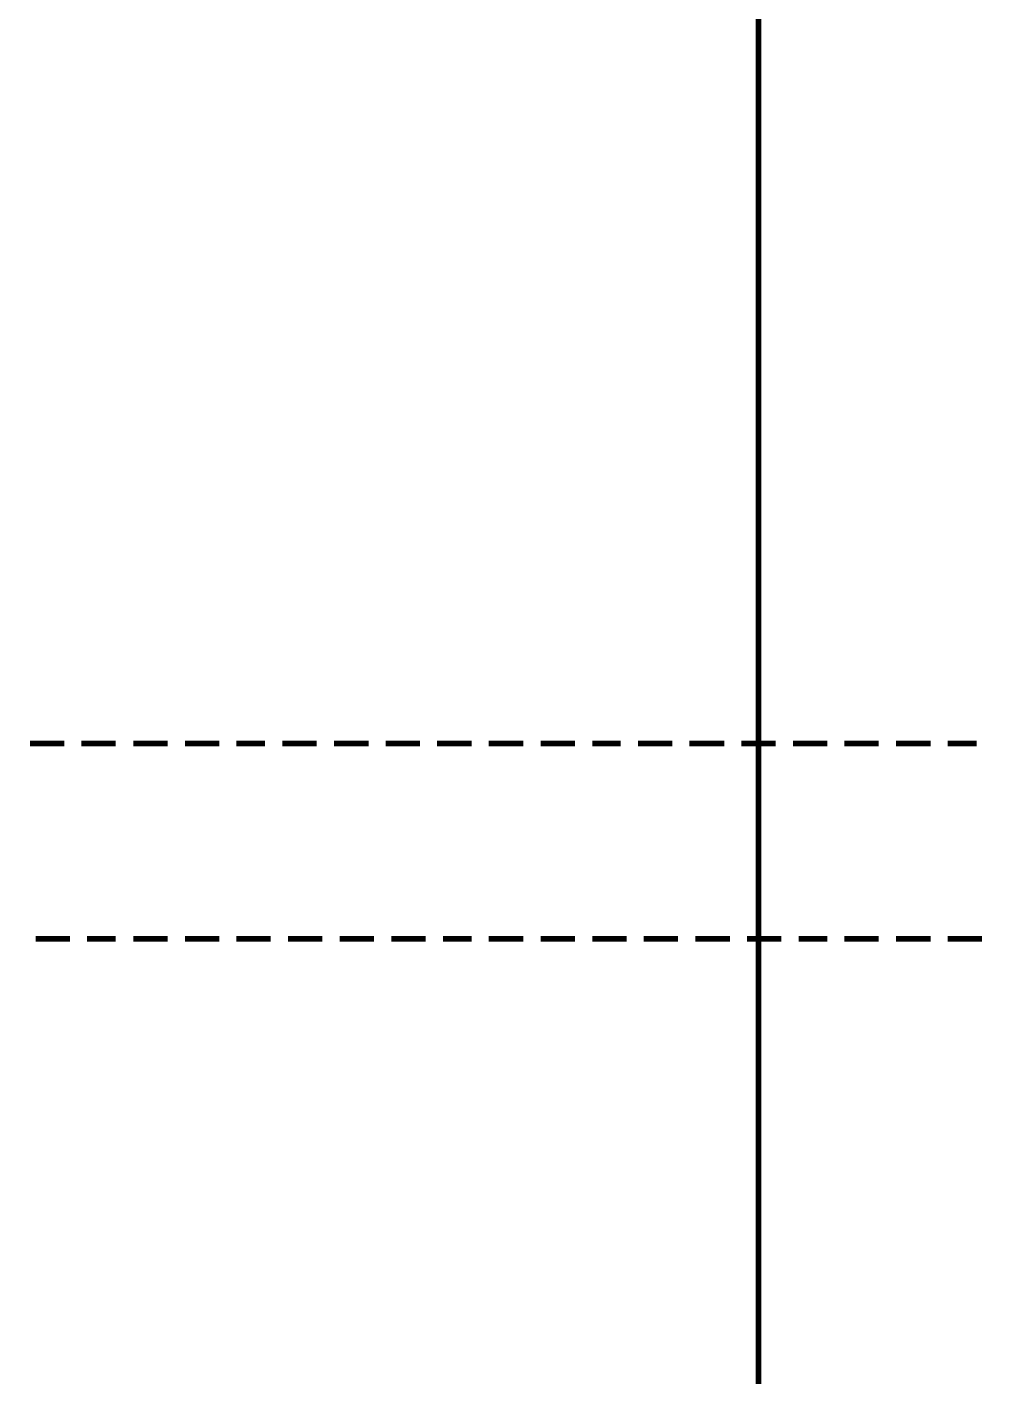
# Model space of a CAD drawing. Header units: metres. Extents: x -593 to 248, y 430 to 1024.
# Drawn here: x -41.95 to -34.87, y 676.95 to 686.93 of the extents above; entities that cross this region are included whole.
import ezdxf

# ---------------------------------------------------------------- set-up
doc = ezdxf.new("R2010")
doc.units = ezdxf.units.M
doc.header["$MEASUREMENT"] = 0
doc.layers.add('C00-00-00-BLACK', color=7, linetype='Continuous')

msp = doc.modelspace()

# ---------------------------------------------------------------- linework, layer by layer
at = {"layer": 'C00-00-00-BLACK', "const_width": 0.0423}
for points in [[(-36.5444, 704.0554), (-36.5444, 636.4464)], [(-41.9313, 681.6324), (-41.6763, 681.6324)], [(-41.5496, 681.6324), (-41.296, 681.6324)], [(-41.1665, 681.6324), (-40.9128, 681.6324)], [(-40.7848, 681.6324), (-40.5311, 681.6324)], [(-40.4045, 681.6324), (-40.1921, 681.6324)], [(-40.0655, 681.6324), (-39.8118, 681.6324)], [(-39.6824, 681.6324), (-39.4273, 681.6324)], [(-39.3006, 681.6324), (-39.047, 681.6324)], [(-38.9204, 681.6324), (-38.6653, 681.6324)], [(-38.5386, 681.6324), (-38.2822, 681.6324)], [(-38.1555, 681.6324), (-37.9019, 681.6324)], [(-37.7738, 681.6324), (-37.5629, 681.6324)], [(-37.4362, 681.6324), (-37.1812, 681.6324)], [(-37.0545, 681.6324), (-36.798, 681.6324)], [(-36.6714, 681.6324), (-36.4163, 681.6324)], [(-36.2897, 681.6324), (-36.036, 681.6324)], [(-35.9094, 681.6324), (-35.6557, 681.6324)], [(-35.5277, 681.6324), (-35.2712, 681.6324)], [(-35.1446, 681.6324), (-34.9322, 681.6324)], [(-41.8886, 680.1894), (-41.635, 680.1894)], [(-41.5083, 680.1894), (-41.296, 680.1894)], [(-41.1665, 680.1894), (-40.9128, 680.1894)], [(-40.7848, 680.1894), (-40.5311, 680.1894)], [(-40.4045, 680.1894), (-40.1508, 680.1894)], [(-40.0228, 680.1894), (-39.7691, 680.1894)], [(-39.6397, 680.1894), (-39.386, 680.1894)], [(-39.2594, 680.1894), (-39.0043, 680.1894)], [(-38.8777, 680.1894), (-38.6653, 680.1894)], [(-38.5386, 680.1894), (-38.2822, 680.1894)], [(-38.1555, 680.1894), (-37.9019, 680.1894)], [(-37.7738, 680.1894), (-37.5202, 680.1894)], [(-37.3935, 680.1894), (-37.1399, 680.1894)], [(-37.0118, 680.1894), (-36.7554, 680.1894)], [(-36.6287, 680.1894), (-36.3751, 680.1894)], [(-36.2484, 680.1894), (-36.036, 680.1894)], [(-35.9094, 680.1894), (-35.6557, 680.1894)], [(-35.5277, 680.1894), (-35.2712, 680.1894)], [(-35.1446, 680.1894), (-34.8909, 680.1894)]]:
    msp.add_lwpolyline(points, dxfattribs=at)

doc.saveas('drawing.dxf')
